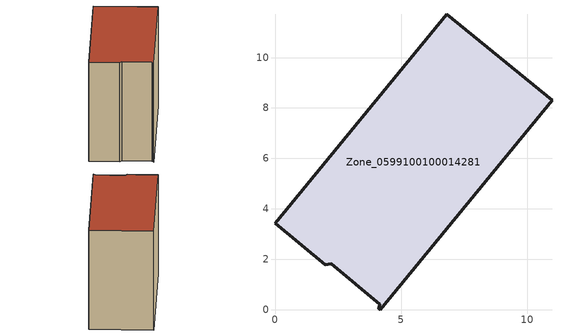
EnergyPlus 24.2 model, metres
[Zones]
Zone_0599100100014281
 floor ground (C_G): 4.15,0.23 2.24,1.82 1.99,1.79 0,3.42 6.8,11.72 10.98,8.3 4.18,0 4.12,0.05 z0
 wall outside (C_F): 6.8,11.72 0,3.42 1.99,1.79 2.24,1.82 4.15,0.23 4.12,0.05 4.18,0 10.98,8.3 6.8,11.72 z0:9.08
 roof outside (C_R): 2.24,1.82 4.15,0.23 4.12,0.05 4.18,0 10.98,8.3 6.8,11.72 0,3.42 1.99,1.79 z9.08
[BUILDING]
Pand.0599100100014281: North Axis=0; Terrain=City; Loads Convergence Tolerance Value=0.04; Temperature Convergence Tolerance Value=0.4; Solar Distribution=FullExterior; Maximum Number of Warmup Days=25; Minimum Number of Warmup Days=1
[Site:Location]
Rotterdam.The.Hague.AP_ZH_NLD Design_Conditions: Latitude=51.96; Longitude=4.45; Time Zone=1; Elevation=-4.5
[SITE:GROUNDTEMPERATURE:BUILDINGSURFACE]
18, 18, 18, 18, 18, 18, 18, 18, 18, 18, 18, 18
[MATERIAL] Thermal Absorptance=0.9; Solar Absorptance=0.7; Visible Absorptance=0.7
Name | Roughness | Thickness | Conductivity | Density | Specific Heat
G.TI.2015-2018 | MediumSmooth | 0.15 | 0.0428571 | 540 | 1210
F.TI.2015-2018 | Rough | 0.3 | 0.0666667 | 1920 | 840
R.TI.2015-2018 | MediumRough | 0.2 | 0.0333333 | 1500 | 1000
[CONSTRUCTION]
C_G: G.TI.2015-2018
C_F: F.TI.2015-2018
C_R: R.TI.2015-2018
[ZONE]
Zone_0599100100014281: Type=1; Multiplier=1; Ceiling Height=Autocalculate; Volume=Autocalculate; Floor Area=autocalculate; Part of Total Floor Area=Yes
[ZONEINFILTRATION:DESIGNFLOWRATE]
Infil_Zone_0599100100014281: Zone or ZoneList or Space or SpaceList=Zone_0599100100014281; Schedule=AlwaysOn; Design Flow Rate Calculation Method=Flow/Area; Flow Rate per Floor Area=0.0015; Constant Term Coefficient=1; Temperature Term Coefficient=0; Velocity Term Coefficient=0; Velocity Squared Term Coefficient=0
[HVACTEMPLATE:ZONE:IDEALLOADSAIRSYSTEM]
Zone_0599100100014281: Maximum Heating Supply Air Temperature=50; Minimum Cooling Supply Air Temperature=13; Maximum Heating Supply Air Humidity Ratio=0.0156; Minimum Cooling Supply Air Humidity Ratio=0.0077; Heating Limit=NoLimit; Cooling Limit=NoLimit; Dehumidification Control Type=ConstantSensibleHeatRatio; Cooling Sensible Heat Ratio=0.7; Dehumidification Setpoint=60; Humidification Control Type=None; Humidification Setpoint=30; Outdoor Air Method=None; Outdoor Air Flow Rate per Person=0.00944; Outdoor Air Flow Rate per Zone Floor Area=0; Outdoor Air Flow Rate per Zone=0; Demand Controlled Ventilation Type=None; Outdoor Air Economizer Type=NoEconomizer; Heat Recovery Type=None; Sensible Heat Recovery Effectiveness=0.7; Latent Heat Recovery Effectiveness=0.65
[ZONECONTROL:THERMOSTAT]
ThermostatControl_Zone_0599100100014281: Zone or ZoneList=Zone_0599100100014281; Control Type Schedule=DualSetpointControlType; Control 1=Thermostat_Zone_0599100100014281; Temperature Difference Between Cutout And Setpoint=0
[THERMOSTATSETPOINT:DUALSETPOINT]
Thermostat_Zone_0599100100014281: Heating Setpoint Temperature Schedule=HeatingSetpoint_Zone_0599100100014281; Cooling Setpoint Temperature Schedule=CoolingSetpoint_Zone_0599100100014281
[SCHEDULE:COMPACT]
HeatingSetpoint_Zone_0599100100014281: Through: 12/31, For: AllDays, Until: 24:00, 21
CoolingSetpoint_Zone_0599100100014281: Through: 12/31, For: AllDays, Until: 24:00, 24
DualSetpointControlType: Through: 12/31, For: AllDays, Until: 24:00, 4
AlwaysOn: Through: 12/31, For: AllDays, Until: 24:00, 1
